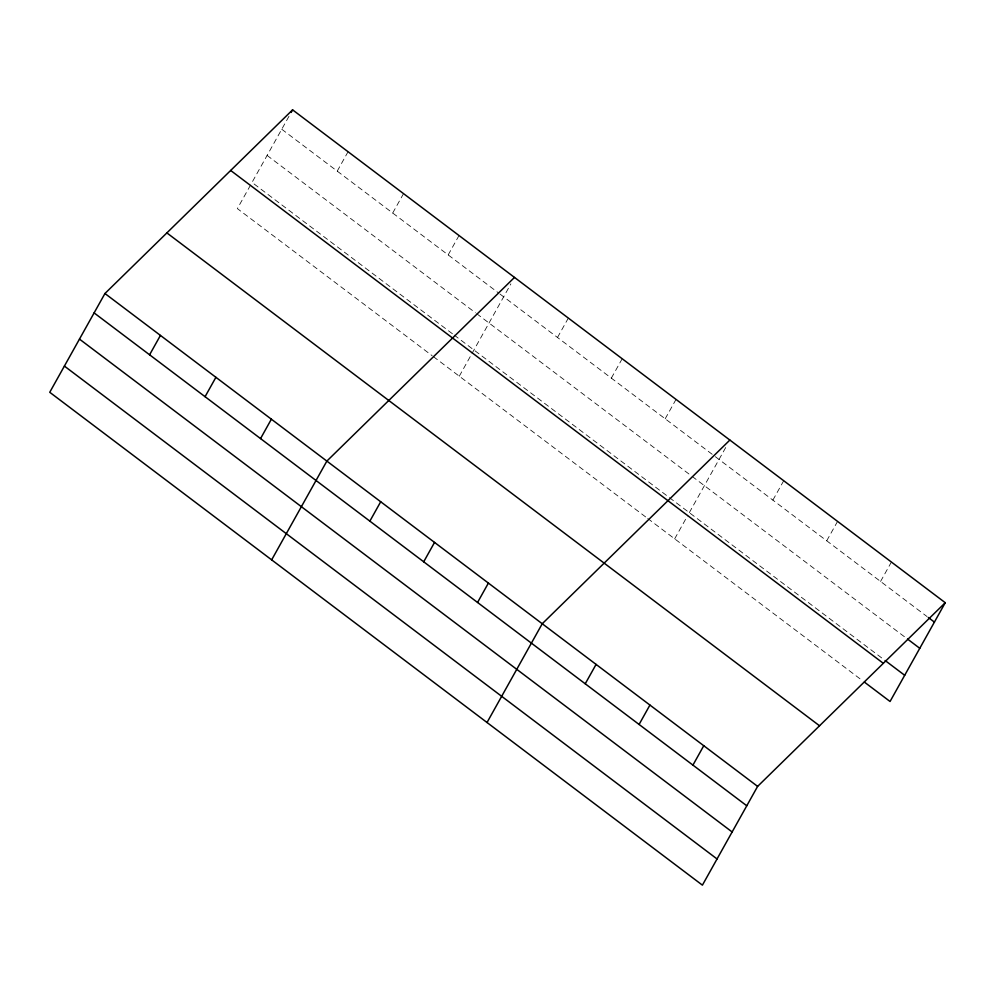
<?xml version="1.0" encoding="UTF-8"?>
<svg xmlns="http://www.w3.org/2000/svg" width="995" height="995" viewBox="0 0 995 995"><rect width="100%" height="100%" fill="white"/><g stroke="black" fill="none" stroke-linecap="round" stroke-linejoin="round"><path stroke-width="0.75" stroke-dasharray="4.97 3.73" d="M250.566 185.045L237.382 208.614L432.166 355.712M288.973 116.315L252.021 182.421L452.974 334.171M337.23 171.14L348.063 151.737M392.702 213.029L403.535 193.639M448.173 254.919L459.018 235.529M459.292 376.197L510.883 283.886M557.498 337.479L568.332 318.089M611.34 378.137L622.186 358.747M665.182 418.796L676.028 399.405M674.672 538.842L687.843 515.261M689.311 512.649L726.984 445.238M772.879 500.124L783.712 480.734M826.721 540.783L837.566 521.392M880.563 581.441L891.408 562.051M281.747 129.238L498.719 293.09M499.95 294.022L714.136 455.76M715.355 456.693L927.066 616.564M267.108 155.431L475.448 312.766M476.692 313.699L690.928 475.486M692.159 476.418L906.308 638.143M454.205 335.104L883.883 659.586M433.397 356.645L646.526 517.587M647.745 518.507L861.906 680.232"/><path stroke-width="1.49" d="M104.948 293.513L49.75 392.291L702.408 885.152L757.618 786.386L945.25 602.709L292.592 109.848L104.948 293.513L757.618 786.386M149.586 354.805L160.431 335.414M291.137 112.435L292.592 109.848M205.069 396.694L215.903 377.304M260.541 438.596L271.374 419.193M271.66 559.862L326.858 461.095L514.49 277.418M369.866 521.144L380.699 501.754M423.708 561.802L434.541 542.412M477.55 602.472L488.396 583.07M487.028 722.507L542.238 623.741L729.87 440.064M585.234 683.789L596.08 664.399M639.088 724.447L649.922 705.057M692.93 765.118L703.764 745.715M945.25 602.709L890.052 701.487L864.356 682.072M928.298 617.485L934.417 622.111M907.539 639.064L919.766 648.305M885.115 660.506L904.691 675.294M230.666 170.456L883.324 663.329M166.874 232.905L819.532 725.778M94.115 312.903L746.772 805.776M79.476 339.108L732.133 831.969M64.389 366.085L717.047 858.959"/></g></svg>
